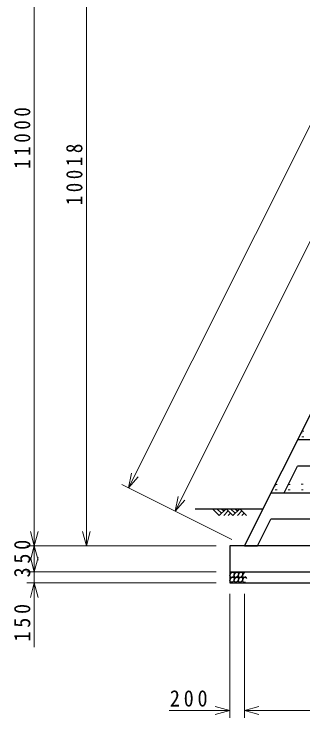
# Model space of a CAD drawing. Units: millimetres, scale not verified. Extents: x 0 to 118900, y 0 to 84100.
# Drawn here: x 70701 to 74581, y 54729 to 64202 of the extents above; entities that cross this region are included whole.
import ezdxf

# ---------------------------------------------------------------- set-up
doc = ezdxf.new("R2010")
doc.units = ezdxf.units.MM
doc.header["$LTSCALE"] = 100
doc.linetypes.add('DOTTED', pattern=[1.75, 0.25, -1.5])
doc.layers.add('0_2', color=7, linetype='Continuous', lineweight=18)
doc.layers.add('Defpoints_3', color=4, linetype='Continuous', lineweight=9)
doc.styles.add('ＭＳ ゴシック', font='')
doc.styles.get('ＭＳ ゴシック').set_extended_font_data('MS Gothic')

msp = doc.modelspace()

# ---------------------------------------------------------------- linework, layer by layer
at = {"layer": '0_2', "color": 3, "lineweight": 25}
for p, q in [((73797.5, 57045), (79297.5, 68045)), ((74513, 58476.1), (77364, 58476.1)), ((74513, 58476.1), (74686.3, 58476.1)), ((74328.6, 57760.6), (74507.4, 58118.3)), ((76813, 58118.3), (74507.4, 58118.3)), ((74155.3, 57760.6), (74328.6, 57760.6)), ((74155.3, 57760.6), (77006.3, 57760.6)), ((73133.3, 57545), (74047.5, 57545)), ((73365.6, 57545), (73457.3, 57453.2)), ((73487.9, 57483.8), (73426.8, 57545)), ((73457.3, 57453.2), (73549.1, 57545)), ((73487.4, 57545), (73518.2, 57514.1)), ((73518.2, 57453.2), (73579.1, 57514.1)), ((73549.1, 57545), (73640.9, 57453.2)), ((73610, 57545), (73670.9, 57484.1)), ((73640.9, 57453.2), (73732.7, 57545)), ((73670.9, 57545), (73701.8, 57514.1)), ((73701.8, 57453.2), (73762.7, 57514.1)), ((73732.7, 57545), (73823.4, 57454.1)), ((73579.1, 57453.2), (73610, 57484.1)), ((73762.7, 57453.2), (73793.6, 57484.1)), ((73970.8, 57045), (74149.7, 57402.8)), ((76455.2, 57402.8), (74149.7, 57402.8)), ((73597.5, 57045), (73597.5, 56545)), ((76748.5, 57045), (73597.5, 57045)), ((73797.5, 57045), (73970.8, 57045)), ((73597.5, 56695), (76748.5, 56695)), ((73597.5, 56545), (76748.5, 56545))]:
    msp.add_line(p, q, dxfattribs=at)
at = {"layer": '0_2', "color": 4, "linetype": 'DOTTED', "lineweight": 9}
for p, q in [((74566.8, 58587.7), (77342.4, 58596.2)), ((74566.8, 58587.7), (74566.8, 58512.7)), ((74568.1, 58512.7), (77342.4, 58521.2)), ((74209.1, 57872.1), (76984.6, 57880.7)), ((74209.1, 57872.1), (74209.1, 57797.2)), ((74210.4, 57797.2), (76984.6, 57805.7))]:
    msp.add_line(p, q, dxfattribs=at)
at = {"layer": '0_2', "color": 3, "lineweight": 25}
for centre in [(73630.6, 56655.4), (73687.2, 56655.4), (73742.7, 56655.4), (73630.6, 56588.6), (73687.2, 56588.6), (73742.7, 56588.6)]:
    msp.add_ellipse(centre, major_axis=(18.6, 32.3), ratio=0.7, dxfattribs=at)
for centre, start_param, end_param in [((73799.3, 56655.4), 0.136879, 4.292366), ((73799.3, 56588.6), 5.652023, 10.539573)]:
    msp.add_ellipse(centre, major_axis=(18.6, 32.3), ratio=0.7, start_param=start_param, end_param=end_param, dxfattribs=at)
at = {"layer": 'Defpoints_3'}
for p, q in [((72237.1, 57825.2), (77737.1, 68825.2)), ((70971.4, 57045), (70971.4, 68045)), ((72863.2, 57512.2), (78113.2, 68012.2)), ((71671.4, 57045), (71671.4, 67545)), ((70971.4, 55682.3), (70971.4, 60691.7)), ((72237.1, 57825.2), (72277.2, 58021.2)), ((72237.1, 57825.2), (72369.8, 57974.9)), ((72147.7, 57870), (72773.8, 57556.9)), ((72863.2, 57512.2), (72903.3, 57708.1)), ((72863.2, 57512.2), (72995.9, 57661.8)), ((72773.8, 57556.9), (73627.2, 57130.2)), ((70971.4, 57045), (70919.6, 57238.2)), ((70971.4, 57045), (71023.2, 57238.2)), ((71671.4, 57045), (71619.6, 57238.2)), ((71671.4, 57045), (71723.2, 57238.2)), ((70871.4, 57045), (73413.9, 57045)), ((70971.4, 57045), (70919.6, 56851.8)), ((70971.4, 57045), (71023.2, 56851.8)), ((70971.4, 56695), (70919.6, 56888.2)), ((70971.4, 56695), (71023.2, 56888.2)), ((70871.4, 56695), (73413.9, 56695)), ((70971.4, 56695), (70971.4, 56545)), ((70871.4, 56545), (73413.9, 56545)), ((70971.4, 56545), (70919.6, 56351.8)), ((70971.4, 56545), (71023.2, 56351.8)), ((73597.5, 54728.7), (73597.5, 56397.4)), ((73797.5, 54728.7), (73797.5, 56397.4)), ((73597.5, 54828.7), (73404.3, 54880.5)), ((73797.5, 54828.7), (73990.7, 54880.5)), ((73797.5, 54828.7), (73990.7, 54880.5)), ((73597.5, 54828.7), (72785.4, 54828.7)), ((73597.5, 54828.7), (73404.3, 54776.9)), ((73797.5, 54828.7), (73990.7, 54776.9)), ((73797.5, 54828.7), (73990.7, 54776.9)), ((73797.5, 54828.7), (76648.5, 54828.7))]:
    msp.add_line(p, q, dxfattribs=at)

# ---------------------------------------------------------------- texts
at = {"layer": 'Defpoints_3', "color": 7, "char_height": 219.9, "attachment_point": 7, "rotation": 90, "style": 'ＭＳ ゴシック'}
for s, insert in [('\\T1.38;\\W0.85;11000', (70921.4, 62120)), ('\\T1.38;\\W0.85;10018', (71621.4, 61628.8)), ('\\T1.38;\\W0.9;350', (70921.4, 56620)), ('\\T1.38;\\W0.9;150', (70921.4, 55756.8))]:
    msp.add_mtext(s, dxfattribs=dict(at, insert=insert))
at = {"layer": 'Defpoints_3', "color": 7, "insert": (72793.9, 54878.7), "char_height": 219.9, "attachment_point": 7, "style": 'ＭＳ ゴシック'}
msp.add_mtext('\\T1.38;\\W0.9;200', dxfattribs=at)

doc.saveas('drawing.dxf')
